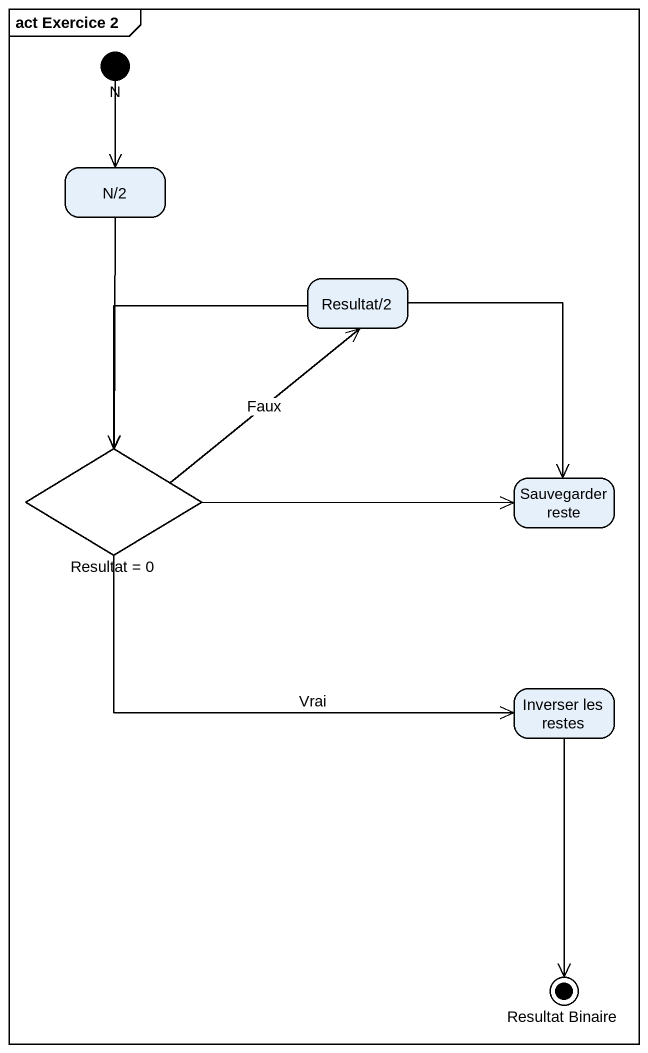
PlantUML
@startuml
mainframe act Exercice 2
hide empty description
state N <<start>>
state "N/2" as N_2
state "Resultat/2" as Resultat_2
state "Resultat = 0" as Resultat_0 <<choice>>
state "Sauvegarder reste" as Sauvegarder_reste
state "Inverser les restes" as Inverser_les_restes
state "Resultat Binaire" as Resultat_Binaire <<end>>
N --> N_2
N_2 --> Resultat_0
Resultat_2 --> Resultat_0
Resultat_2 --> Sauvegarder_reste
Resultat_0 -up-> Resultat_2 : Faux
Resultat_0 -right-> Sauvegarder_reste
Resultat_0 -right-> Inverser_les_restes : Vrai
Inverser_les_restes --> Resultat_Binaire
@enduml
